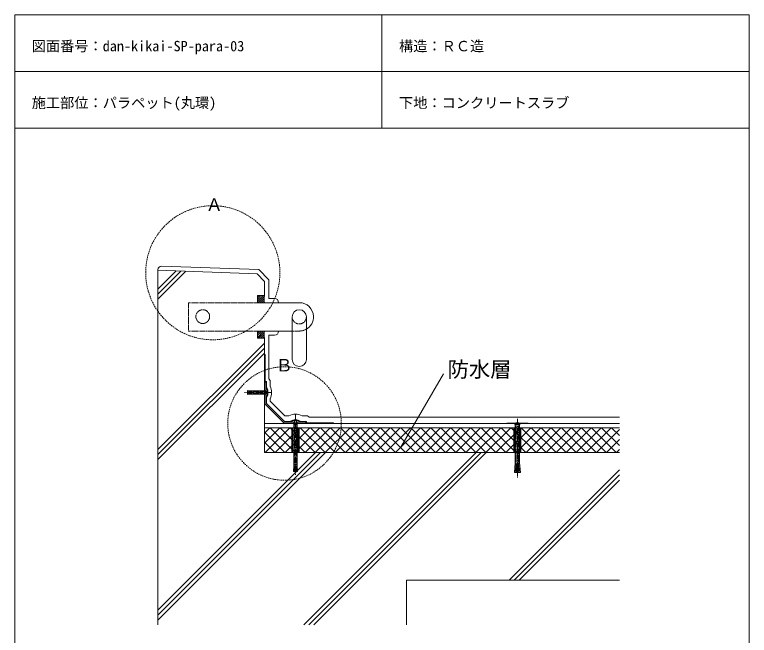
# Model space of a CAD drawing. Units: millimetres, scale not verified. Extents: x -517 to 518, y -673 to 792.
# Drawn here: x -517 to 518, y -83 to 792 of the extents above; entities that cross this region are included whole.
import ezdxf
from ezdxf.enums import TextEntityAlignment as Align

# ---------------------------------------------------------------- set-up
doc = ezdxf.new("R2010")
doc.units = ezdxf.units.MM
doc.header["$PDMODE"] = 32
doc.header["$PDSIZE"] = 0.8
for name, pattern in [('CHAIN2', [12, 9, -1, 1, -1]), ('DASHED1', [1.8, 1.2, -0.6]), ('DASHED2', [3, 2, -1])]:
    doc.linetypes.add(name, pattern=pattern)
doc.layers.add('0-0', color=1, linetype='Continuous', lineweight=13)
doc.styles.add('ＭＳ ゴシック', font='')
doc.styles.get('ＭＳ ゴシック').set_extended_font_data('MS Gothic')

msp = doc.modelspace()

# ---------------------------------------------------------------- linework, layer by layer
at = {"layer": '0-0', "color": 7}
for p, q in [((-516.864, 792.357), (-516.864, -673.469)), ((-516.864, 792.357), (517.853, 792.357)), ((0.494, 792.357), (0.494, 632.357)), ((517.853, 792.357), (517.853, -673.469)), ((-516.864, 712.357), (517.853, 712.357)), ((-516.864, 632.357), (517.853, 632.357)), ((-315.075, 431.992), (-315.075, -68.008)), ((-315.075, 431.992), (-175.494, 427.118)), ((-315.075, 405.541), (-289.516, 431.1)), ((-315.075, 398.47), (-282.684, 430.861)), ((-315.075, 391.399), (-275.851, 430.623)), ((-175.494, 427.118), (-165.075, 416.328)), ((-165.075, 396.328), (-165.075, 416.328)), ((-116.048, 386.328), (-165.075, 386.328)), ((-126.048, 366.328), (-126.048, 306.328)), ((-106.048, 366.328), (-106.048, 306.328)), ((-126.048, 346.328), (-165.075, 346.328)), ((-165.075, 174.992), (-165.075, 336.328)), ((-315.075, 179.267), (-165.075, 329.267)), ((-315.075, 172.196), (-165.075, 322.196)), ((-315.075, 165.125), (-165.075, 315.125)), ((27.173, 182.492), (86.931, 285.996)), ((-164.075, 275.277), (-162.075, 275.277)), ((-162.075, 267.44), (-162.075, 275.277)), ((-162.075, 245.105), (-162.075, 251.941)), ((-163.075, 245.105), (-162.075, 245.105)), ((-135.962, 217.992), (-135.962, 218.992)), ((-135.962, 218.992), (-129.126, 218.992)), ((-113.626, 218.992), (-105.79, 218.992)), ((-105.79, 216.992), (-105.79, 218.992)), ((-105.79, 216.992), (-67.962, 216.992)), ((-67.962, 216.992), (-67.962, 215.992)), ((-315.075, -47.007), (-93.075, 174.992)), ((-315.075, -54.078), (-86.004, 174.992)), ((-315.075, -61.149), (-78.933, 174.992)), ((-165.075, 174.992), (334.925, 174.992)), ((-109.801, -68.008), (133.199, 174.992)), ((-102.73, -68.008), (140.27, 174.992)), ((-95.659, -68.008), (147.341, 174.992)), ((179.473, -5.008), (334.925, 150.445)), ((186.544, -5.008), (334.925, 143.374)), ((193.615, -5.008), (334.925, 136.302)), ((34.925, -5.008), (334.925, -5.008)), ((34.925, -5.008), (34.925, -68.008))]:
    msp.add_line(p, q, dxfattribs=at)
at = {"layer": '0-0', "color": 4}
for p, q in [((-309.9, 437.815), (-172.862, 433.03)), ((-315.075, 432.818), (-315.075, 431.992)), ((-172.862, 433.03), (-159.075, 418.752)), ((-159.075, 392.328), (-159.075, 418.752)), ((-151.075, 392.328), (-159.075, 392.328)), ((-159.075, 340.328), (-159.075, 278.777)), ((-151.075, 340.328), (-159.075, 340.328)), ((-157.075, 247.59), (-157.075, 250.776)), ((-111.819, 226.992), (-104.29, 226.992))]:
    msp.add_line(p, q, dxfattribs=at)
at = {"layer": '0-0', "color": 2}
for p, q in [((-175.075, 388.364), (-167.11, 396.328)), ((-175.075, 391.192), (-169.939, 396.328)), ((-175.075, 394.02), (-172.767, 396.328)), ((-175.075, 388.364), (-167.11, 396.328)), ((-175.075, 391.192), (-169.939, 396.328)), ((-175.075, 394.02), (-172.767, 396.328)), ((-174.282, 386.328), (-165.193, 395.416)), ((-174.282, 386.328), (-165.193, 395.416)), ((-171.453, 386.328), (-165.413, 392.368)), ((-171.453, 386.328), (-165.413, 392.368)), ((-168.625, 386.328), (-165.385, 389.568)), ((-168.625, 386.328), (-165.385, 389.568)), ((-165.796, 386.328), (-165.16, 386.964)), ((-165.796, 386.328), (-165.16, 386.964)), ((-175.075, 337.452), (-166.199, 346.328)), ((-175.075, 340.28), (-169.027, 346.328)), ((-175.075, 343.109), (-171.855, 346.328)), ((-175.075, 345.937), (-174.684, 346.328)), ((-173.37, 336.328), (-165.296, 344.402)), ((-170.542, 336.328), (-165.428, 341.442)), ((-167.713, 336.328), (-165.332, 338.709))]:
    msp.add_line(p, q, dxfattribs=at)
at = {"layer": '0-0', "color": 7, "linetype": 'DASHED1'}
for p, q in [((-272.26, 386.328), (-272.26, 346.328)), ((-272.26, 386.328), (-272.26, 346.328)), ((-165.075, 386.328), (-272.26, 386.328)), ((-165.075, 346.328), (-272.26, 346.328)), ((-126.048, 346.328), (-116.048, 346.328))]:
    msp.add_line(p, q, dxfattribs=at)
at = {"layer": '0-0', "color": 134}
for p, q in [((-165.075, 274.277), (-165.075, 244.277)), ((-163.075, 245.105), (-135.962, 217.992)), ((-135.962, 217.992), (-106.79, 217.992))]:
    msp.add_line(p, q, dxfattribs=at)
at = {"layer": '0-0', "linetype": 'CHAIN2'}
for p, q in [((-155.584, 259.691), (-193.361, 259.691)), ((-121.376, 228.547), (-121.376, 143.462)), ((191.199, 222.407), (191.199, 140.067))]:
    msp.add_line(p, q, dxfattribs=at)
at = {"layer": '0-0'}
for p, q in [((-189.075, 259.691), (-188.389, 260.376)), ((-189.075, 259.691), (-188.389, 259.005)), ((-189.037, 260.41), (-188.919, 262.654)), ((-180.075, 259.941), (-189.037, 260.41)), ((-180.075, 259.441), (-189.037, 258.971)), ((-188.919, 256.727), (-189.037, 258.971)), ((-180.075, 262.191), (-188.919, 262.654)), ((-180.075, 262.191), (-163.075, 262.191)), ((-180.075, 259.441), (-180.075, 259.941)), ((-163.075, 262.191), (-163.075, 267.191)), ((-161.075, 261.516), (-161.075, 257.866)), ((-180.075, 257.191), (-188.919, 256.727)), ((-180.075, 257.191), (-163.075, 257.191)), ((-163.075, 257.191), (-163.075, 252.191)), ((-113.876, 217.992), (-128.876, 217.992)), ((-123.876, 217.965), (-123.876, 217.992)), ((-123.876, 156.992), (-123.876, 217.992)), ((-123.201, 219.992), (-119.551, 219.992)), ((-118.876, 156.992), (-118.876, 217.992)), ((-125.376, 174.992), (-125.376, 209.992)), ((-117.376, 209.992), (-117.376, 174.992)), ((206.199, 216.242), (176.199, 216.242)), ((176.199, 216.242), (176.199, 215.992)), ((176.199, 215.992), (206.199, 215.992)), ((177.199, 215.992), (177.449, 215.742)), ((188.199, 214.598), (187.054, 215.742)), ((187.199, 174.992), (187.199, 209.992)), ((188.199, 184.598), (188.199, 214.598)), ((194.199, 214.598), (188.199, 214.598)), ((194.199, 214.598), (195.344, 215.742)), ((194.199, 214.598), (194.199, 160.731)), ((195.199, 209.992), (195.199, 174.992)), ((197.199, 216.242), (196.949, 216.492)), ((206.199, 216.242), (206.199, 215.992)), ((-123.876, 156.992), (-124.34, 148.148)), ((-121.626, 156.992), (-122.096, 148.03)), ((-121.126, 156.992), (-121.626, 156.992)), ((-121.126, 156.992), (-120.656, 148.03)), ((-118.876, 156.992), (-118.412, 148.148)), ((190.752, 155.492), (187.764, 155.754)), ((190.883, 156.992), (187.895, 157.254)), ((191.015, 158.492), (188.026, 158.754)), ((190.949, 157.742), (189.99, 146.784)), ((191.449, 157.742), (190.949, 157.742)), ((191.383, 158.492), (191.015, 158.492)), ((191.383, 158.492), (194.372, 158.754)), ((191.449, 157.742), (192.408, 146.784)), ((191.515, 156.992), (194.503, 157.254)), ((191.646, 155.492), (194.634, 155.754)), ((194.199, 160.731), (195.396, 147.046)), ((-122.096, 148.03), (-124.34, 148.148)), ((-121.376, 147.992), (-122.062, 148.678)), ((-121.376, 147.992), (-120.69, 148.678)), ((-118.412, 148.148), (-120.656, 148.03)), ((189.99, 146.784), (187.002, 147.046)), ((190.096, 147.992), (187.107, 148.254)), ((190.227, 149.492), (187.239, 149.754)), ((190.358, 150.992), (187.37, 151.254)), ((190.49, 152.492), (187.501, 152.754)), ((190.621, 153.992), (187.632, 154.254)), ((191.199, 146.492), (189.699, 149.09)), ((191.199, 146.492), (192.699, 149.09)), ((191.777, 153.992), (194.766, 154.254)), ((191.908, 152.492), (194.897, 152.754)), ((192.039, 150.992), (195.028, 151.254)), ((192.171, 149.492), (195.159, 149.754)), ((192.302, 147.992), (195.291, 148.254)), ((192.408, 146.784), (195.396, 147.046))]:
    msp.add_line(p, q, dxfattribs=at)
at = {"layer": '0-0', "linetype": 'DASHED1'}
for p, q in [((-188.389, 260.376), (-187.825, 260.941)), ((-188.389, 259.005), (-187.825, 258.441)), ((-161.075, 260.941), (-187.825, 260.941)), ((-161.075, 258.441), (-187.825, 258.441)), ((-122.626, 219.992), (-122.626, 149.242)), ((-120.126, 219.992), (-120.126, 149.242)), ((189.699, 216.492), (189.699, 149.09)), ((192.699, 216.492), (192.699, 149.09)), ((-122.062, 148.678), (-122.626, 149.242)), ((-120.69, 148.678), (-120.126, 149.242))]:
    msp.add_line(p, q, dxfattribs=at)
at = {"layer": '0-0', "color": 3}
msp.add_line((-165.075, 215.992), (334.925, 215.992), dxfattribs=at)
at = {"layer": '0-0', "color": 6}
for p, q in [((-165.075, 202.466), (-157.548, 209.992)), ((-165.075, 188.323), (-143.406, 209.992)), ((-165.075, 209.992), (-165.075, 174.992)), ((334.925, 209.992), (-165.075, 209.992)), ((-164.264, 174.992), (-129.264, 209.992)), ((-156.993, 209.992), (-121.993, 174.992)), ((-150.121, 174.992), (-115.121, 209.992)), ((-142.851, 209.992), (-107.851, 174.992)), ((-135.979, 174.992), (-100.979, 209.992)), ((-128.709, 209.992), (-93.709, 174.992)), ((-121.837, 174.992), (-86.837, 209.992)), ((-114.567, 209.992), (-79.567, 174.992)), ((-107.695, 174.992), (-72.695, 209.992)), ((-100.425, 209.992), (-65.425, 174.992)), ((-93.553, 174.992), (-58.553, 209.992)), ((-86.283, 209.992), (-51.283, 174.992)), ((-79.411, 174.992), (-44.411, 209.992)), ((-72.14, 209.992), (-37.14, 174.992)), ((-65.269, 174.992), (-30.269, 209.992)), ((-57.998, 209.992), (-22.998, 174.992)), ((-51.126, 174.992), (-16.126, 209.992)), ((-43.856, 209.992), (-8.856, 174.992)), ((-36.984, 174.992), (-1.984, 209.992)), ((-29.714, 209.992), (5.286, 174.992)), ((-22.842, 174.992), (12.158, 209.992)), ((-15.572, 209.992), (19.428, 174.992)), ((-8.7, 174.992), (26.3, 209.992)), ((-1.43, 209.992), (33.57, 174.992)), ((5.442, 174.992), (40.442, 209.992)), ((12.712, 209.992), (47.712, 174.992)), ((19.584, 174.992), (54.584, 209.992)), ((26.854, 209.992), (61.854, 174.992)), ((33.726, 174.992), (68.726, 209.992)), ((40.997, 209.992), (75.997, 174.992)), ((47.868, 174.992), (82.868, 209.992)), ((55.139, 209.992), (90.139, 174.992)), ((62.011, 174.992), (97.011, 209.992)), ((69.281, 209.992), (104.281, 174.992)), ((76.153, 174.992), (111.153, 209.992)), ((83.423, 209.992), (118.423, 174.992)), ((90.295, 174.992), (125.295, 209.992)), ((97.565, 209.992), (132.565, 174.992)), ((104.437, 174.992), (139.437, 209.992)), ((111.707, 209.992), (146.707, 174.992)), ((118.579, 174.992), (153.579, 209.992)), ((125.849, 209.992), (160.849, 174.992)), ((132.721, 174.992), (167.721, 209.992)), ((139.992, 209.992), (174.992, 174.992)), ((146.863, 174.992), (181.863, 209.992)), ((154.134, 209.992), (189.134, 174.992)), ((161.006, 174.992), (196.006, 209.992)), ((168.276, 209.992), (203.276, 174.992)), ((175.148, 174.992), (210.148, 209.992)), ((182.418, 209.992), (217.418, 174.992)), ((189.29, 174.992), (224.29, 209.992)), ((196.56, 209.992), (231.56, 174.992)), ((203.432, 174.992), (238.432, 209.992)), ((210.702, 209.992), (245.702, 174.992)), ((217.574, 174.992), (252.574, 209.992)), ((224.844, 209.992), (259.844, 174.992)), ((231.716, 174.992), (266.716, 209.992)), ((238.987, 209.992), (273.987, 174.992)), ((245.858, 174.992), (280.858, 209.992)), ((253.129, 209.992), (288.129, 174.992)), ((260.001, 174.992), (295.001, 209.992)), ((267.271, 209.992), (302.271, 174.992)), ((274.143, 174.992), (309.143, 209.992)), ((281.413, 209.992), (316.413, 174.992)), ((288.285, 174.992), (323.285, 209.992)), ((295.555, 209.992), (330.555, 174.992)), ((302.427, 174.992), (334.925, 207.491)), ((309.697, 209.992), (334.925, 184.764)), ((323.839, 209.992), (334.925, 198.906)), ((-165.075, 203.931), (-136.135, 174.992)), ((-165.075, 189.789), (-150.278, 174.992)), ((316.569, 174.992), (334.925, 193.349)), ((330.711, 174.992), (334.925, 179.207)), ((-165.075, 175.647), (-164.42, 174.992))]:
    msp.add_line(p, q, dxfattribs=at)
at = {"layer": '0-0', "color": 7}
for points in [[(-165.075, 386.328), (-175.075, 386.328), (-175.075, 396.328), (-165.075, 396.328)], [(-165.075, 346.328), (-175.075, 346.328), (-175.075, 336.328), (-165.075, 336.328)], [(-164.075, 275.277), (-164.075, 313.105), (-165.075, 313.105)]]:
    msp.add_lwpolyline(points, dxfattribs=at)
at = {"layer": '0-0', "color": 134}
for points in [[(-165.075, 274.277), (-163.075, 274.277), (-163.075, 245.105)], [(-165.075, 244.277), (-136.79, 215.992), (-106.79, 215.992), (-106.79, 217.992)]]:
    msp.add_lwpolyline(points, dxfattribs=at)
at = {"layer": '0-0', "color": 4}
for points in [[(-157.075, 268.605), (-157.075, 276.777), (-159.075, 278.777)], [(-157.075, 247.59), (-136.477, 226.992), (-130.933, 226.992)], [(-104.29, 226.992), (-102.29, 224.992), (334.925, 224.992)]]:
    msp.add_lwpolyline(points, dxfattribs=at)
at = {"layer": '0-0'}
for points in [[(-116.376, 174.992), (-126.376, 174.992), (-126.376, 209.992), (-116.376, 209.992)], [(196.199, 174.992), (186.199, 174.992), (186.199, 209.992), (196.199, 209.992)]]:
    msp.add_lwpolyline(points, close=True, dxfattribs=at)
for points in [[(205.199, 215.992), (204.949, 215.742), (177.449, 215.742)], [(185.199, 216.242), (185.449, 216.492), (196.949, 216.492)], [(188.199, 184.598), (188.199, 160.731), (187.002, 147.046)]]:
    msp.add_lwpolyline(points, dxfattribs=at)
at = {"layer": '0-0', "linetype": 'DASHED2'}
for centre, radius in [((-237.836, 428.546), 94.513), ((-136.79, 215.992), 80)]:
    msp.add_circle(centre, radius, dxfattribs=at)
at = {"layer": '0-0', "color": 7, "linetype": 'DASHED1'}
msp.add_circle((-251.932, 366.656), 9.672, dxfattribs=at)
at = {"layer": '0-0', "color": 4}
for centre, radius, start, end in [((-310.075, 432.818), 5, 88, 180), ((-151.075, 386.328), 6, 0, 90), ((-151.075, 346.328), 6, 270, 0)]:
    msp.add_arc(centre, radius, start, end, dxfattribs=at)
at = {"layer": '0-0', "color": 7}
for centre, radius, start, end in [((-116.048, 366.328), 20, 1.87946, 90), ((-116.048, 366.328), 10, 0, 180), ((-116.048, 366.328), 20, 300, 1.87946), ((-116.048, 306.328), 10, 180, 0)]:
    msp.add_arc(centre, radius, start, end, dxfattribs=at)
at = {"layer": '0-0', "color": 7, "linetype": 'DASHED1'}
for centre, radius, start, end in [((-116.048, 366.328), 10, 180, 1.87946), ((-116.048, 366.656), 20.285, 270, 299.53681)]:
    msp.add_arc(centre, radius, start, end, dxfattribs=at)
at = {"layer": '0-0', "color": 2}
for centre in [(-156.414, 391.328), (-156.414, 341.328)]:
    msp.add_ellipse(centre, major_axis=(0, 18.028), ratio=0.5, start_param=1.28976143, end_param=1.85183123, dxfattribs=at)
at = {"layer": '0-0'}
for centre, major_axis, ratio, start_param, end_param in [((-189.075, 259.691), (-28.121, 0), 0.7, 3.23442854, 3.53247602), ((-163.075, 267.191), (0, 7.42), 0.5, 3.71090584, 3.76576118), ((-161.075, 259.691), (0, 2), 0.125, 3.88027527, 5.54450269), ((-189.075, 259.691), (-28.121, 0), 0.7, 2.75070929, 3.04875677), ((-163.075, 252.191), (0, 7.42), 0.5, 5.65901678, 5.71387212), ((-121.376, 191.992), (0, -28.121), 0.7, 3.23442854, 3.53247602), ((-121.376, 219.992), (-2, 0), 0.125, 3.88027527, 5.54450269), ((-128.876, 217.992), (-7.42, 0), 0.5, 3.71090584, 3.76576118), ((-113.876, 217.992), (-7.42, 0), 0.5, 5.65901678, 5.71387212), ((-121.376, 191.992), (0, -28.121), 0.7, 2.75793057, 3.04875677), ((-121.376, 191.992), (0, -28.121), 0.7, 2.75070929, 2.75793057), ((191.199, 216.598), (-2.25, 0), 0.222222, 3.6087696, 5.81600836), ((183.699, 214.598), (-7.17, 0), 0.482567, 3.72102772, 3.84010414), ((198.699, 214.598), (-7.17, 0), 0.482567, 5.58467382, 5.70375024)]:
    msp.add_ellipse(centre, major_axis=major_axis, ratio=ratio, start_param=start_param, end_param=end_param, dxfattribs=at)
at = {"layer": '0-0', "color": 7}
for centre, major_axis in [((-189.075, 259.691), (-29.121, 0)), ((-121.376, 191.992), (0, -29.121))]:
    msp.add_ellipse(centre, major_axis=major_axis, ratio=0.710302, start_param=2.75756449, end_param=3.52562082, dxfattribs=at)
at = {"layer": '0-0', "color": 4}
for centre, major_axis, ratio, start_param, end_param in [((-189.075, 259.691), (-34.121, 0), 0.752753, 2.7871391, 3.49604621), ((-121.376, 191.992), (0, -37.121), 0.772735, 2.80190909, 3.48127621)]:
    msp.add_ellipse(centre, major_axis=major_axis, ratio=ratio, start_param=start_param, end_param=end_param, dxfattribs=at)
at = {"layer": '0-0', "color": 7}
msp.add_point((27.173, 182.492), dxfattribs=at)

# ---------------------------------------------------------------- texts
at = {"layer": '0-0', "color": 7, "style": 'ＭＳ ゴシック'}
for s, height, p in [('図面番号：dan-kikai-SP-para-03', 14.66, (-492.864, 736.357)), ('構造：ＲＣ造', 14.66, (24.494, 736.357)), ('施工部位：パラペット(丸環)', 14.66, (-492.864, 656.357)), ('下地：コンクリートスラブ', 14.66, (24.494, 656.357)), ('Ａ', 17.6, (-247.742, 510.485)), ('Ｂ', 17.6, (-149.185, 284.071)), ('防水層', 21.99, (92.854, 274.713))]:
    msp.add_text(s, height=height, dxfattribs=at).set_placement(p, align=Align.BOTTOM_LEFT)

doc.saveas('drawing.dxf')
